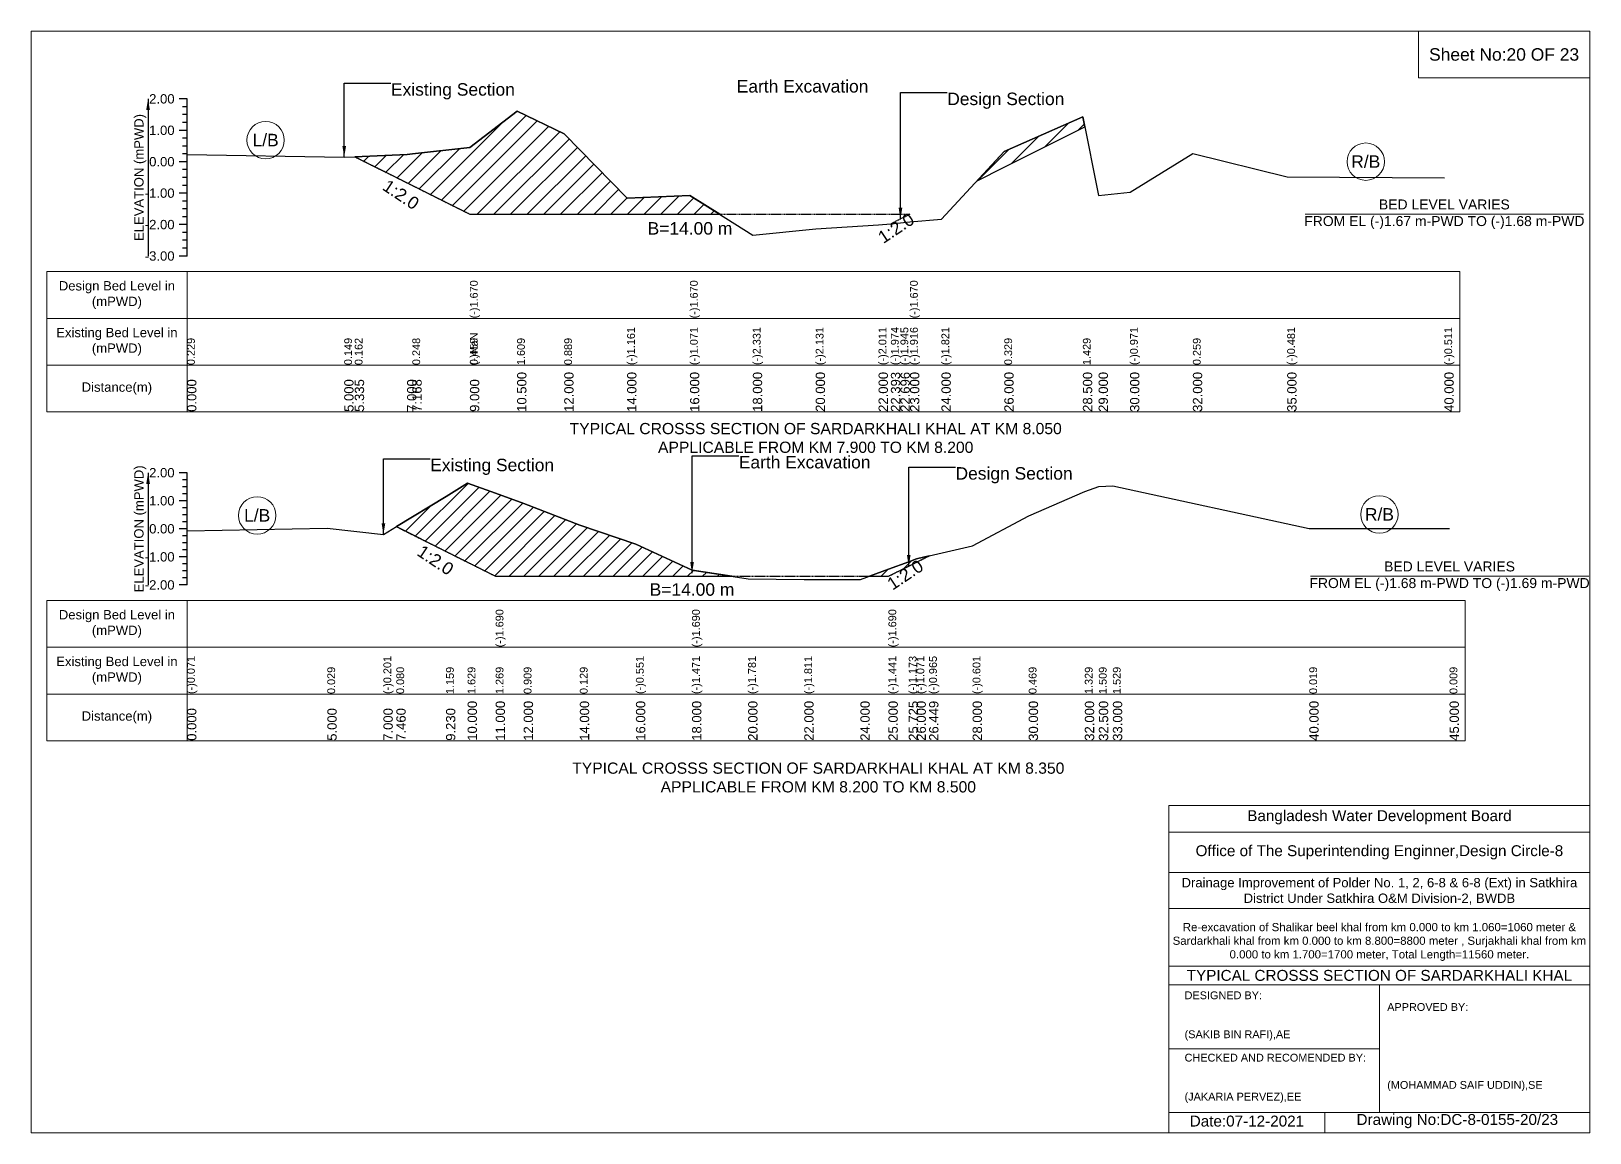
# Model space of a CAD drawing. Header units: inches. Extents: x 93000 to 506000, y -4242 to 0.
# Drawn here: x 290000 to 296000, y -4242 to 0 of the extents above; entities that cross this region are included whole.
import ezdxf

# ---------------------------------------------------------------- set-up
doc = ezdxf.new("R2010")
doc.units = ezdxf.units.IN
doc.header["$LTSCALE"] = 7
doc.header["$MEASUREMENT"] = 0
doc.linetypes.add('DASHED', pattern=[0.75, 0.5, -0.25])
for name, color, linetype, lineweight in [('Cross section Data Border', 7, 'Continuous', 9), ('Cross Section Labels', 7, 'Continuous', 9), ('Design_Bed_Level for Xsection', 7, 'DASHED', 25), ('Existing_Bed_Level for Xsection', 7, 'Continuous', 25), ('Long Section Labels', 7, 'Continuous', 9)]:
    doc.layers.add(name, color=color, linetype=linetype, lineweight=lineweight)
doc.styles.get("Standard").update_dxf_attribs({"font": 'arial.ttf'})
doc.dimstyles.get("Standard").update_dxf_attribs({"dimtxt": 0.18, "dimasz": 0.18, "dimexe": 0.18, "dimexo": 0.0625, "dimgap": 0.09, "dimtad": 0, "dimtih": 1, "dimtoh": 1, "dimdec": 4, "dimzin": 0, "dimdsep": 46, "dimtxsty": 'Standard', "dimcen": 0.09, "dimadec": 0, "dimazin": 0, "dimtfac": 1, "dimtdec": 4, "dimtofl": 0, "dimtmove": 0, "dimatfit": 3, "dimfxl": 1, "dimtolj": 1, "dimtzin": 0, "dimarcsym": 0})

msp = doc.modelspace()

# ---------------------------------------------------------------- hatches: boundary and pattern name
at = {"layer": 'Existing_Bed_Level for Xsection'}
h = msp.add_hatch(dxfattribs=at)
h.set_pattern_fill('ANSI31', color=256, scale=363, style=0)
h.paths.add_polyline_path([(291245.6, -483.3), (291447, -584), (291467.3, -594.2), (291689, -705), (291870.5, -705), (292052, -705), (292294, -705), (292536, -705), (292651, -705), (292536, -632.5), (292294, -643.4), (292052, -395.4), (291870.5, -308.3), (291689, -447.4), (291467.3, -472.9), (291447, -475.2)])
h = msp.add_hatch(dxfattribs=at)
h.set_pattern_fill('ANSI31', color=256, scale=363, style=0)
h.paths.add_polyline_path([(293641, -576), (293746, -523.5), (294048.5, -372.3), (294056.2, -368.4), (294048.5, -330), (293746, -463.1)])
h = msp.add_hatch(dxfattribs=at)
h.set_pattern_fill('ANSI31', color=256, scale=324, style=0)
h.paths.add_polyline_path([(291405.7, -1907.8), (291596.9, -2003.4), (291680, -2044.9), (291788, -2098.9), (291896, -2098.9), (292112, -2098.9), (292328, -2098.9), (292544, -2098.9), (292696.6, -2098.9), (292544, -2075.3), (292328, -1975.9), (292112, -1902.5), (291896, -1818.2), (291788, -1779.4), (291680, -1740.5), (291596.9, -1791.2)])
h = msp.add_hatch(dxfattribs=at)
h.set_pattern_fill('ANSI31', color=256, scale=324, style=0)
h.paths.add_polyline_path([(293227.3, -2098.9), (293300, -2098.9), (293378.2, -2059.8), (293408, -2044.9), (293456.5, -2020.7), (293408, -2032.1), (293378.2, -2043.1), (293300, -2072)])

# ---------------------------------------------------------------- linework, layer by layer
at = {"layer": 'Cross section Data Border'}
for points in [[(290000, 0), (296000, 0), (296000, -4242), (290000, -4242)], [(295340, 0), (296000, 0), (296000, -180), (295340, -180)], [(290060, -925.9), (295500, -925.9), (295500, -1465.9), (290060, -1465.9)], [(290060, -2192.4), (295520, -2192.4), (295520, -2732.4), (290060, -2732.4)]]:
    msp.add_lwpolyline(points, close=True, dxfattribs=at)
for points in [[(290600, -925.9), (290600, -1465.9)], [(290060, -1105.9), (295500, -1105.9)], [(290060, -1285.9), (295500, -1285.9)], [(290600, -2192.4), (290600, -2732.4)], [(290060, -2372.4), (295520, -2372.4)], [(290060, -2552.4), (295520, -2552.4)], [(294380, -4242), (294380, -2982), (296000, -2982)], [(294380, -3084), (296000, -3084)], [(294380, -3240), (296000, -3240)], [(294380, -3378), (296000, -3378)], [(294380, -3600), (296000, -3600)], [(294380, -3672), (296000, -3672)], [(295190, -3672), (295190, -4164)], [(294380, -3918), (295190, -3918)], [(294380, -4164), (296000, -4164)], [(294980, -4164), (294980, -4242)]]:
    msp.add_lwpolyline(points, dxfattribs=at)
at = {"layer": 'Cross Section Labels'}
for points in [[(294904.2, -705), (295975.8, -705)], [(294924.2, -2098.9), (295995.8, -2098.9)]]:
    msp.add_lwpolyline(points, dxfattribs=at)
for centre in [(290902.5, -419.6), (295137.5, -502.5), (290870, -1864.7), (295190, -1860.9)]:
    msp.add_circle(centre, 72, dxfattribs=at)
at = {"layer": 'Design_Bed_Level for Xsection'}
for points in [[(291245.6, -483.3), (291467.3, -594.2), (291689, -705), (292536, -705), (293383, -705), (293346.3, -723.4), (293309.5, -741.8)], [(291405.7, -1907.8), (291596.9, -2003.4), (291788, -2098.9), (292544, -2098.9), (293300, -2098.9), (293378.2, -2059.8), (293456.5, -2020.7)]]:
    msp.add_lwpolyline(points, dxfattribs=at)
at = {"layer": 'Existing_Bed_Level for Xsection'}
for points in [[(290600, -260.9), (290570, -260.9)], [(290600, -291.2), (290582, -291.2)], [(290600, -865.9), (290600, -744.9), (290600, -623.9), (290600, -502.9), (290600, -381.9), (290600, -260.9)], [(290600, -321.4), (290582, -321.4)], [(290600, -351.7), (290582, -351.7)], [(290600, -475.2), (291205, -484.9), (291245.6, -483.3), (291447, -475.2), (291467.3, -472.9), (291689, -447.4), (291689, -447.4), (291870.5, -308.3), (292052, -395.4), (292294, -643.4), (292536, -632.5), (292536, -632.5), (292778, -785), (293020, -760.8), (293262, -746.3), (293309.5, -741.8), (293346.3, -738.3), (293383, -734.8), (293383, -734.8), (293504, -723.3), (293746, -463.1), (294048.5, -330), (294109, -632.5), (294230, -620.4), (294472, -471.6), (294835, -561.1), (295440, -564.8)], [(290600, -381.9), (290570, -381.9)], [(290600, -412.2), (290582, -412.2)], [(290600, -442.4), (290582, -442.4)], [(290600, -472.7), (290582, -472.7)], [(290600, -502.9), (290570, -502.9)], [(290600, -533.2), (290582, -533.2)], [(290600, -563.4), (290582, -563.4)], [(290600, -593.7), (290582, -593.7)], [(290600, -623.9), (290570, -623.9)], [(290600, -654.2), (290582, -654.2)], [(290600, -684.4), (290582, -684.4)], [(290600, -714.7), (290582, -714.7)], [(290600, -744.9), (290570, -744.9)], [(290600, -775.2), (290582, -775.2)], [(290600, -805.4), (290582, -805.4)], [(290600, -835.7), (290582, -835.7)], [(290600, -865.9), (290570, -865.9)], [(290600, -1700.4), (290570, -1700.4)], [(290600, -1727.4), (290582, -1727.4)], [(290600, -2132.4), (290600, -2024.4), (290600, -1916.4), (290600, -1808.4), (290600, -1700.4)], [(290600, -1754.4), (290582, -1754.4)], [(290600, -1781.4), (290582, -1781.4)], [(290600, -1924.1), (291140, -1913.3), (291356, -1938.1), (291405.7, -1907.8), (291596.9, -1791.2), (291680, -1740.5), (291788, -1779.4), (291788, -1779.4), (291896, -1818.2), (292112, -1902.5), (292328, -1975.9), (292544, -2075.3), (292544, -2075.3), (292760, -2108.8), (292976, -2112), (293192, -2112), (293300, -2072), (293300, -2072), (293378.2, -2043.1), (293408, -2032.1), (293456.5, -2020.7), (293624, -1981.3), (293840, -1865.8), (294056, -1772.9), (294110, -1753.4), (294164, -1751.3), (294920, -1914.4), (295460, -1915.4)], [(290600, -1808.4), (290570, -1808.4)], [(290600, -1835.4), (290582, -1835.4)], [(290600, -1916.4), (290570, -1916.4)], [(290600, -1862.4), (290582, -1862.4)], [(290600, -1889.4), (290582, -1889.4)], [(290600, -1943.4), (290582, -1943.4)], [(290600, -1970.4), (290582, -1970.4)], [(290600, -2024.4), (290570, -2024.4)], [(290600, -1997.4), (290582, -1997.4)], [(290600, -2051.4), (290582, -2051.4)], [(290600, -2078.4), (290582, -2078.4)], [(290600, -2132.4), (290570, -2132.4)], [(290600, -2105.4), (290582, -2105.4)]]:
    msp.add_lwpolyline(points, dxfattribs=at)
for points in [[(291245.6, -483.3), (291447, -584), (291467.3, -594.2), (291689, -705), (291689, -705), (291870.5, -705), (292052, -705), (292294, -705), (292536, -705), (292536, -705), (292651, -705), (292536, -632.5), (292536, -632.5), (292294, -643.4), (292052, -395.4), (291870.5, -308.3), (291689, -447.4), (291689, -447.4), (291467.3, -472.9), (291447, -475.2)], [(293641, -576), (293746, -523.5), (294048.5, -372.3), (294056.2, -368.4), (294048.5, -330), (293746, -463.1)], [(291405.7, -1907.8), (291596.9, -2003.4), (291680, -2044.9), (291788, -2098.9), (291788, -2098.9), (291896, -2098.9), (292112, -2098.9), (292328, -2098.9), (292544, -2098.9), (292544, -2098.9), (292696.6, -2098.9), (292544, -2075.3), (292544, -2075.3), (292328, -1975.9), (292112, -1902.5), (291896, -1818.2), (291788, -1779.4), (291788, -1779.4), (291680, -1740.5), (291596.9, -1791.2)], [(293227.3, -2098.9), (293300, -2098.9), (293300, -2098.9), (293378.2, -2059.8), (293408, -2044.9), (293456.5, -2020.7), (293456.5, -2020.7), (293456.5, -2020.7), (293408, -2032.1), (293378.2, -2043.1), (293300, -2072), (293300, -2072)]]:
    msp.add_lwpolyline(points, close=True, dxfattribs=at)

# ---------------------------------------------------------------- texts
at = {"layer": 'Cross section Data Border', "attachment_point": 5}
for s, insert, char_height in [('Sheet No:20 OF 23', (295670, -90), 48), ('Bangladesh Water Development Board', (295190, -3027), 42), ('Office of The Superintending Enginner,Design Circle-8', (295190, -3162), 42)]:
    msp.add_mtext(s, dxfattribs=dict(at, insert=insert, char_height=char_height))
at = {"layer": 'Cross section Data Border'}
for s, insert, char_height, width, attachment_point in [('Design Bed Level in (mPWD)', (290330, -1015.9), 36, 480, 5), ('Existing Bed Level in (mPWD)', (290330, -1195.9), 36, 480, 5), ('Distance(m)', (290330, -1375.9), 36, 480, 5), ('Design Bed Level in (mPWD)', (290330, -2282.4), 36, 480, 5), ('Existing Bed Level in (mPWD)', (290330, -2462.4), 36, 480, 5), ('Distance(m)', (290330, -2642.4), 36, 480, 5), ('Drainage Improvement of Polder No. 1, 2, 6-8 & 6-8 (Ext) in Satkhira District Under Satkhira O&M Division-2, BWDB', (295190, -3312), 36, 1680, 5), ('Re-excavation of Shalikar beel khal from km 0.000 to km 1.060=1060 meter & Sardarkhali khal from km 0.000 to km 8.800=8800 meter , Surjakhali khal from km 0.000 to km 1.700=1700 meter, Total Length=11560 meter.', (295190, -3507), 31.4683, 1620, 5), ('TYPICAL CROSSS SECTION OF SARDARKHALI KHAL', (295190, -3636), 42, 1680, 5), ('DESIGNED BY:^J^J^J(SAKIB BIN RAFI),AE', (294440, -3792), 30, 840, 4), ('APPROVED BY:^J^J^J^J^J^J(MOHAMMAD SAIF UDDIN),SE', (295220, -3912), 30, 840, 4), ('CHECKED AND RECOMENDED BY:^J^J^J(JAKARIA PERVEZ),EE', (294440, -4032), 30, 840, 4), ('Date:07-12-2021', (294680, -4197), 42, 840, 5), ('Drawing No:DC-8-0155-20/23', (295490, -4197), 42, 1320, 5)]:
    msp.add_mtext(s, dxfattribs=dict(at, insert=insert, char_height=char_height, width=width, attachment_point=attachment_point))
at = {"layer": 'Cross Section Labels'}
for s, insert, char_height, attachment_point in [('Existing Section', (291385, -200.4), 48, 1), ('Earth Excavation', (292716, -188.3), 48, 1), ('Design Section', (293526.3, -236.7), 48, 1), ('L/B', (290902.5, -419.6), 48, 5), ('R/B', (295137.5, -502.5), 48, 5), ('BED LEVEL VARIES ^JFROM EL (-)1.67 m-PWD TO (-)1.68 m-PWD', (295440, -705), 38.4, 5), ('B=14.00 m', (292536, -735.3), 48, 2), ('TYPICAL CROSSS SECTION OF SARDARKHALI KHAL AT KM 8.050^JAPPLICABLE FROM KM 7.900 TO KM 8.200', (293020, -1566.5), 43.2, 5), ('Existing Section', (291536, -1646.4), 48, 1), ('Earth Excavation', (292724, -1635.6), 48, 1), ('Design Section', (293558.2, -1678.8), 48, 1), ('L/B', (290870, -1864.7), 48, 5), ('R/B', (295190, -1860.9), 48, 5), ('BED LEVEL VARIES ^JFROM EL (-)1.68 m-PWD TO (-)1.69 m-PWD', (295460, -2098.9), 38.4, 5), ('B=14.00 m', (292544, -2125.9), 48, 2), ('TYPICAL CROSSS SECTION OF SARDARKHALI KHAL AT KM 8.350^JAPPLICABLE FROM KM 8.200 TO KM 8.500', (293030, -2874), 43.2, 5)]:
    msp.add_mtext(s, dxfattribs=dict(at, insert=insert, char_height=char_height, attachment_point=attachment_point))
at = {"layer": 'Cross Section Labels', "char_height": 48, "attachment_point": 2}
for insert, rotation in [((291437, -609.3), 326.30993), ((293316, -738.5), 33.69007), ((291569.9, -2016.9), 326.30993), ((293351.2, -2073.3), 33.69007)]:
    msp.add_mtext('1:2.0', dxfattribs=dict(at, insert=insert, rotation=rotation))
at = {"layer": 'Existing_Bed_Level for Xsection', "char_height": 36, "attachment_point": 6}
for s, insert in [('2.00', (290552, -260.9)), ('1.00', (290552, -381.9)), ('0.00', (290552, -502.9)), ('-1.00', (290552, -623.9)), ('-2.00', (290552, -744.9)), ('-3.00', (290552, -865.9)), ('2.00', (290552, -1700.4)), ('1.00', (290552, -1808.4)), ('0.00', (290552, -1916.4)), ('-1.00', (290552, -2024.4)), ('-2.00', (290552, -2132.4))]:
    msp.add_mtext(s, dxfattribs=dict(at, insert=insert))
at = {"layer": 'Existing_Bed_Level for Xsection', "char_height": 36, "attachment_point": 5, "rotation": 90}
for insert in [(290420, -563.4), (290420, -1916.4)]:
    msp.add_mtext('ELEVATION (mPWD)', dxfattribs=dict(at, insert=insert))
at = {"layer": 'Long Section Labels', "attachment_point": 1, "rotation": 90}
for s, insert, char_height in [('(-)1.670', (291689, -1105.9), 30), ('(-)1.670', (292536, -1105.9), 30), ('(-)1.670', (293383, -1105.9), 30), ('0.229', (290600, -1285.9), 30), ('0.229', (290600, -1285.9), 30), ('0.149', (291205, -1285.9), 30), ('0.162', (291245.6, -1285.9), 30), ('0.248', (291467.3, -1285.9), 30), ('(-)NaN', (291689, -1285.9), 30), ('(-)NaN', (291689, -1285.9), 30), ('0.459', (291689, -1285.9), 30), ('0.459', (291689, -1285.9), 30), ('1.609', (291870.5, -1285.9), 30), ('0.889', (292052, -1285.9), 30), ('(-)1.161', (292294, -1285.9), 30), ('(-)1.071', (292536, -1285.9), 30), ('(-)1.071', (292536, -1285.9), 30), ('(-)1.071', (292536, -1285.9), 30), ('(-)2.331', (292778, -1285.9), 30), ('(-)2.131', (293020, -1285.9), 30), ('(-)2.011', (293262, -1285.9), 30), ('(-)1.974', (293309.5, -1285.9), 30), ('(-)1.945', (293346.3, -1285.9), 30), ('(-)1.916', (293383, -1285.9), 30), ('(-)1.916', (293383, -1285.9), 30), ('(-)1.916', (293383, -1285.9), 30), ('(-)1.821', (293504, -1285.9), 30), ('0.329', (293746, -1285.9), 30), ('1.429', (294048.5, -1285.9), 30), ('(-)0.971', (294230, -1285.9), 30), ('0.259', (294472, -1285.9), 30), ('(-)0.481', (294835, -1285.9), 30), ('(-)0.511', (295440, -1285.9), 30), ('10.500', (291870.5, -1465.9), 36), ('12.000', (292052, -1465.9), 36), ('14.000', (292294, -1465.9), 36), ('16.000', (292536, -1465.9), 36), ('16.000', (292536, -1465.9), 36), ('16.000', (292536, -1465.9), 36), ('18.000', (292778, -1465.9), 36), ('20.000', (293020, -1465.9), 36), ('22.000', (293262, -1465.9), 36), ('22.393', (293309.5, -1465.9), 36), ('22.696', (293346.3, -1465.9), 36), ('23.000', (293383, -1465.9), 36), ('23.000', (293383, -1465.9), 36), ('23.000', (293383, -1465.9), 36), ('24.000', (293504, -1465.9), 36), ('26.000', (293746, -1465.9), 36), ('28.500', (294048.5, -1465.9), 36), ('29.000', (294109, -1465.9), 36), ('30.000', (294230, -1465.9), 36), ('32.000', (294472, -1465.9), 36), ('35.000', (294835, -1465.9), 36), ('40.000', (295440, -1465.9), 36), ('0.000', (290600, -1465.9), 36), ('5.000', (291205, -1465.9), 36), ('5.335', (291245.6, -1465.9), 36), ('7.000', (291447, -1465.9), 36), ('7.168', (291467.3, -1465.9), 36), ('9.000', (291689, -1465.9), 36), ('9.000', (291689, -1465.9), 36), ('9.000', (291689, -1465.9), 36), ('(-)1.690', (291788, -2372.4), 30), ('(-)1.690', (292544, -2372.4), 30), ('(-)1.690', (293300, -2372.4), 30), ('(-)0.071', (290600, -2552.4), 30), ('0.029', (291140, -2552.4), 30), ('(-)0.201', (291356, -2552.4), 30), ('0.080', (291405.7, -2552.4), 30), ('1.159', (291596.9, -2552.4), 30), ('1.629', (291680, -2552.4), 30), ('1.269', (291788, -2552.4), 30), ('1.269', (291788, -2552.4), 30), ('1.269', (291788, -2552.4), 30), ('0.909', (291896, -2552.4), 30), ('0.129', (292112, -2552.4), 30), ('(-)0.551', (292328, -2552.4), 30), ('(-)1.471', (292544, -2552.4), 30), ('(-)1.471', (292544, -2552.4), 30), ('(-)1.471', (292544, -2552.4), 30), ('(-)1.781', (292760, -2552.4), 30), ('(-)1.811', (292976, -2552.4), 30), ('(-)1.811', (292976, -2552.4), 30), ('(-)1.441', (293300, -2552.4), 30), ('(-)1.441', (293300, -2552.4), 30), ('(-)1.441', (293300, -2552.4), 30), ('(-)1.173', (293378.2, -2552.4), 30), ('(-)1.071', (293408, -2552.4), 30), ('(-)0.965', (293456.5, -2552.4), 30), ('(-)0.601', (293624, -2552.4), 30), ('0.469', (293840, -2552.4), 30), ('1.329', (294056, -2552.4), 30), ('1.509', (294110, -2552.4), 30), ('1.529', (294164, -2552.4), 30), ('0.019', (294920, -2552.4), 30), ('0.009', (295460, -2552.4), 30), ('0.000', (290600, -2732.4), 36), ('5.000', (291140, -2732.4), 36), ('7.000', (291356, -2732.4), 36), ('7.460', (291405.7, -2732.4), 36), ('9.230', (291596.9, -2732.4), 36), ('10.000', (291680, -2732.4), 36), ('11.000', (291788, -2732.4), 36), ('11.000', (291788, -2732.4), 36), ('11.000', (291788, -2732.4), 36), ('12.000', (291896, -2732.4), 36), ('14.000', (292112, -2732.4), 36), ('16.000', (292328, -2732.4), 36), ('18.000', (292544, -2732.4), 36), ('18.000', (292544, -2732.4), 36), ('18.000', (292544, -2732.4), 36), ('20.000', (292760, -2732.4), 36), ('22.000', (292976, -2732.4), 36), ('24.000', (293192, -2732.4), 36), ('25.000', (293300, -2732.4), 36), ('25.000', (293300, -2732.4), 36), ('25.000', (293300, -2732.4), 36), ('25.725', (293378.2, -2732.4), 36), ('26.000', (293408, -2732.4), 36), ('26.449', (293456.5, -2732.4), 36), ('28.000', (293624, -2732.4), 36), ('30.000', (293840, -2732.4), 36), ('32.000', (294056, -2732.4), 36), ('32.500', (294110, -2732.4), 36), ('33.000', (294164, -2732.4), 36), ('40.000', (294920, -2732.4), 36), ('45.000', (295460, -2732.4), 36)]:
    msp.add_mtext(s, dxfattribs=dict(at, insert=insert, char_height=char_height))

# ---------------------------------------------------------------- leaders
at = {"layer": 'Cross Section Labels', "annotation_type": 0, "has_hookline": 1, "hookline_direction": 0}
for points, text_width in [([(291205, -484.9), (291205, -200.4), (291384.9, -200.4)], 467.2), ([(293346.3, -723.4), (293346.3, -236.7), (293526.2, -236.7)], 441.2), ([(291356, -1938.1), (291356, -1646.4), (291535.9, -1646.4)], 467.2), ([(292544, -2087.1), (292544, -1635.6), (292723.9, -1635.6)], 497), ([(293378.2, -2059.8), (293378.2, -1678.8), (293558.2, -1678.8)], 441.2)]:
    msp.add_leader(points, dimstyle='Standard', override={"dimasz": 43.2}, dxfattribs=dict(at, text_width=text_width))
at = {"layer": 'Existing_Bed_Level for Xsection'}
for points in [[(290450, -260.9), (290450, -865.9)], [(290450, -1700.4), (290450, -2132.4)]]:
    msp.add_leader(points, dimstyle='Standard', override={"dimasz": 43.2}, dxfattribs=at)

doc.saveas('drawing.dxf')
